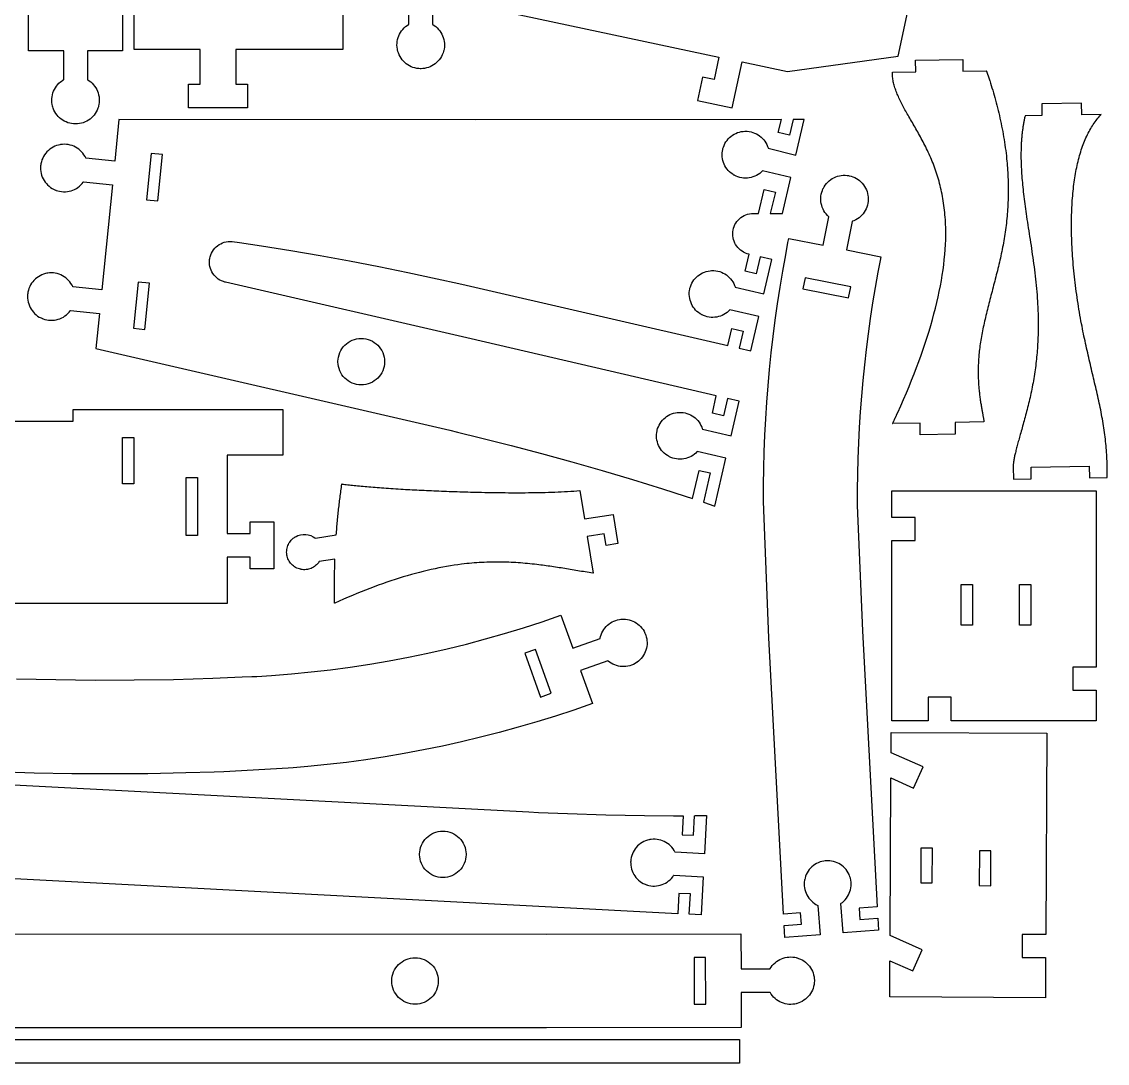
# Model space of a CAD drawing. Extents: x 0 to 280, y 0 to 396.
# Drawn here: x 94.3 to 279.8, y 0 to 178.1 of the extents above; entities that cross this region are included whole.
import ezdxf

# ---------------------------------------------------------------- set-up
doc = ezdxf.new("R2010")
doc.units = 0
doc.layers.get('0').update_dxf_attribs({"linetype": 'CONTINUOUS'})

msp = doc.modelspace()

# ---------------------------------------------------------------- linework, layer by layer
at = {"color": 0}
for points in [[(111.505, 301.218), (111.505, 173.172), (105.505, 173.172), (105.505, 168.211), (105.579, 168.169), (105.793, 168.029), (106.063, 167.825), (106.311, 167.603), (106.539, 167.361), (106.745, 167.104), (106.928, 166.833), (107.089, 166.549), (107.226, 166.251), (107.339, 165.946), (107.427, 165.631), (107.49, 165.308), (107.526, 164.982), (107.536, 164.65), (107.518, 164.317), (107.473, 163.983), (107.42, 163.732), (107.398, 163.649), (107.376, 163.567), (107.296, 163.324), (107.169, 163.011), (107.018, 162.712), (106.844, 162.431), (106.649, 162.165), (106.434, 161.918), (106.201, 161.689), (105.95, 161.479), (105.683, 161.292), (105.402, 161.125), (105.107, 160.982), (104.8, 160.861), (104.483, 160.767), (104.156, 160.697), (103.821, 160.656), (103.565, 160.642), (103.48, 160.642), (103.394, 160.642), (103.138, 160.656), (102.804, 160.697), (102.477, 160.767), (102.159, 160.861), (101.853, 160.982), (101.558, 161.125), (101.277, 161.292), (101.01, 161.479), (100.759, 161.689), (100.526, 161.918), (100.311, 162.165), (100.116, 162.431), (99.9419, 162.712), (99.7907, 163.011), (99.6635, 163.324), (99.5835, 163.567), (99.5615, 163.649), (99.5394, 163.732), (99.4871, 163.983), (99.4413, 164.317), (99.4236, 164.65), (99.4333, 164.982), (99.4697, 165.308), (99.5324, 165.631), (99.6206, 165.946), (99.7335, 166.251), (99.8706, 166.549), (100.031, 166.833), (100.215, 167.104), (100.421, 167.361), (100.649, 167.603), (100.897, 167.825), (101.166, 168.029), (101.381, 168.169), (101.455, 168.211), (101.455, 173.172), (101.455, 173.172), (95.4549, 173.172), (95.4549, 301.218)], [(149.14, 185.692), (149.14, 173.401), (130.854, 173.401), (130.854, 167.451), (130.854, 167.451), (132.854, 167.451), (132.854, 163.401), (122.804, 163.401), (122.804, 167.451), (124.804, 167.451), (124.804, 173.401), (113.505, 173.401), (113.505, 188.104)], [(164.504, 182.632), (164.504, 177.672), (164.578, 177.629), (164.793, 177.489), (165.061, 177.285), (165.31, 177.063), (165.538, 176.821), (165.743, 176.564), (165.928, 176.293), (166.087, 176.008), (166.225, 175.711), (166.337, 175.406), (166.426, 175.09), (166.489, 174.768), (166.525, 174.442), (166.535, 174.11), (166.517, 173.776), (166.471, 173.443), (166.419, 173.192), (166.397, 173.108), (166.375, 173.026), (166.294, 172.783), (166.168, 172.471), (166.017, 172.172), (165.843, 171.89), (165.647, 171.625), (165.433, 171.378), (165.2, 171.149), (164.949, 170.94), (164.682, 170.751), (164.4, 170.585), (164.106, 170.442), (163.799, 170.321), (163.482, 170.226), (163.154, 170.157), (162.819, 170.115), (162.564, 170.101), (162.479, 170.101), (162.393, 170.101), (162.138, 170.115), (161.803, 170.157), (161.476, 170.226), (161.158, 170.321), (160.851, 170.442), (160.557, 170.585), (160.275, 170.751), (160.008, 170.94), (159.758, 171.149), (159.525, 171.378), (159.31, 171.625), (159.114, 171.89), (158.94, 172.172), (158.789, 172.471), (158.663, 172.783), (158.582, 173.026), (158.56, 173.108), (158.539, 173.192), (158.486, 173.443), (158.44, 173.776), (158.422, 174.11), (158.432, 174.442), (158.468, 174.768), (158.531, 175.09), (158.619, 175.406), (158.732, 175.711), (158.869, 176.008), (159.031, 176.293), (159.214, 176.564), (159.419, 176.821), (159.647, 177.063), (159.896, 177.285), (160.165, 177.489), (160.379, 177.629), (160.454, 177.672), (160.454, 182.632)], [(172.193, 180.858), (213.439, 172.09), (212.618, 168.228), (210.661, 168.643), (209.819, 164.682), (215.737, 163.424), (217.4, 171.249), (225.149, 169.601), (244.083, 172.247), (245.719, 179.94)], [(73.1337, 109.812), (103.084, 109.812), (103.084, 111.812), (138.89, 111.812), (138.89, 103.993), (129.391, 103.993), (129.391, 90.6131), (133.341, 90.6131), (133.341, 92.6131), (137.391, 92.6131), (137.391, 84.5631), (133.341, 84.5631), (133.341, 86.5631), (129.391, 86.5631), (129.391, 78.6297), (88.9007, 78.6297)], [(93.4135, 65.7807), (100.111, 65.6143), (106.812, 65.5396), (113.513, 65.5567), (120.216, 65.6656), (126.919, 65.8663), (131.945, 66.0743), (133.62, 66.1589), (133.621, 66.1376), (134.466, 66.1804), (136.998, 66.3396), (140.368, 66.6026), (143.732, 66.9271), (147.087, 67.3124), (150.435, 67.7585), (153.772, 68.2654), (157.1, 68.8328), (160.415, 69.4604), (163.719, 70.1483), (167.011, 70.8962), (170.289, 71.704), (173.553, 72.5715), (176.8, 73.4985), (180.032, 74.4849), (183.247, 75.5306), (185.649, 76.3518), (186.444, 76.6351), (188.454, 70.9819), (193.129, 72.6438), (193.144, 72.7276), (193.204, 72.9771), (193.306, 73.2987), (193.433, 73.6076), (193.583, 73.9028), (193.757, 74.1828), (193.951, 74.4469), (194.165, 74.6938), (194.399, 74.9222), (194.65, 75.1313), (194.917, 75.3197), (195.199, 75.4867), (195.494, 75.6306), (195.804, 75.7507), (196.124, 75.8457), (196.454, 75.9147), (196.708, 75.9494), (196.793, 75.9563), (196.878, 75.9631), (197.135, 75.9694), (197.472, 75.9542), (197.803, 75.9115), (198.126, 75.8422), (198.442, 75.7475), (198.747, 75.6279), (199.042, 75.4846), (199.322, 75.3182), (199.589, 75.13), (199.84, 74.9206), (200.075, 74.691), (200.29, 74.4422), (200.486, 74.1749), (200.661, 73.8903), (200.813, 73.589), (200.911, 73.3525), (200.94, 73.2721), (200.969, 73.1917), (201.042, 72.9456), (201.114, 72.6161), (201.158, 72.285), (201.175, 71.9542), (201.165, 71.625), (201.128, 71.2993), (201.065, 70.9783), (200.978, 70.6639), (200.864, 70.3575), (200.726, 70.0608), (200.565, 69.7753), (200.381, 69.5028), (200.174, 69.2446), (199.943, 69.0024), (199.692, 68.7778), (199.489, 68.6208), (199.418, 68.5724), (199.349, 68.5239), (199.129, 68.3906), (198.829, 68.2354), (198.521, 68.1071), (198.206, 68.0053), (197.886, 67.93), (197.561, 67.8813), (197.235, 67.8586), (196.908, 67.8625), (196.583, 67.8924), (196.261, 67.9485), (195.944, 68.0306), (195.633, 68.1385), (195.331, 68.2724), (195.036, 68.4318), (194.754, 68.6171), (194.55, 68.7724), (194.486, 68.8278), (189.811, 67.166), (191.822, 61.5126), (191.036, 61.2332), (188.669, 60.4208), (185.501, 59.3817), (182.318, 58.3956), (179.121, 57.4624), (175.908, 56.5825), (172.682, 55.7558), (169.444, 54.9828), (166.193, 54.2632), (162.931, 53.5975), (159.658, 52.9856), (156.375, 52.4278), (153.083, 51.9242), (149.782, 51.4749), (146.474, 51.08), (143.157, 50.7399), (140.664, 50.5189), (139.833, 50.4543), (128.812, 49.8767), (127.19, 49.8128), (122.325, 49.6629), (115.839, 49.5324), (109.353, 49.4851), (102.869, 49.5211), (96.386, 49.6404), (89.9063, 49.8426)], [(71.1279, 48.7597), (180.978, 43.0028), (182.622, 42.9165), (187.56, 42.7031), (194.146, 42.4938), (200.733, 42.3747), (205.676, 42.3421), (207.324, 42.3462), (207.153, 39.1065), (209.101, 39.0044), (209.276, 42.3551), (209.447, 42.3562), (211.158, 42.3713), (211.331, 42.3731), (210.989, 35.8513), (205.956, 36.1151), (205.918, 36.1907), (205.792, 36.4114), (205.606, 36.6893), (205.4, 36.9481), (205.175, 37.1869), (204.933, 37.4056), (204.675, 37.6028), (204.403, 37.7781), (204.118, 37.9306), (203.822, 38.0597), (203.515, 38.1647), (203.2, 38.2449), (202.879, 38.2994), (202.553, 38.3276), (202.222, 38.3287), (201.889, 38.3022), (201.638, 38.2643), (201.554, 38.2471), (201.472, 38.2299), (201.226, 38.1642), (200.91, 38.0556), (200.607, 37.9224), (200.319, 37.766), (200.046, 37.5876), (199.79, 37.3885), (199.551, 37.1699), (199.331, 36.9331), (199.131, 36.6793), (198.95, 36.41), (198.793, 36.1261), (198.658, 35.8292), (198.547, 35.5203), (198.462, 35.2007), (198.403, 34.8718), (198.375, 34.6193), (198.371, 34.5349), (198.367, 34.4504), (198.368, 34.1964), (198.392, 33.8631), (198.443, 33.5364), (198.521, 33.2176), (198.624, 32.9082), (198.751, 32.6094), (198.901, 32.3226), (199.075, 32.0494), (199.269, 31.791), (199.483, 31.5486), (199.718, 31.3238), (199.971, 31.1178), (200.242, 30.9321), (200.528, 30.7681), (200.831, 30.6269), (201.068, 30.536), (201.149, 30.5101), (201.229, 30.4844), (201.475, 30.4204), (201.804, 30.3592), (202.133, 30.3258), (202.461, 30.3197), (202.786, 30.3403), (203.108, 30.3872), (203.424, 30.4596), (203.732, 30.5571), (204.031, 30.6789), (204.321, 30.8247), (204.597, 30.994), (204.861, 31.186), (205.11, 31.4001), (205.342, 31.6361), (205.556, 31.8931), (205.703, 32.0992), (205.749, 32.1704), (210.782, 31.9067), (210.44, 25.3867), (208.393, 25.4939), (208.575, 28.9682), (206.628, 29.0701), (206.446, 25.596), (70.2879, 32.7317)], [(4.16396, 22.1283), (184.01, 22.1083), (217.226, 22.1522), (217.233, 16.1522), (222.194, 16.1588), (222.237, 16.2329), (222.376, 16.4478), (222.581, 16.7171), (222.803, 16.966), (223.043, 17.1939), (223.3, 17.4001), (223.571, 17.584), (223.856, 17.7453), (224.151, 17.8828), (224.458, 17.9961), (224.772, 18.0846), (225.094, 18.1476), (225.422, 18.1846), (225.753, 18.1947), (226.086, 18.1775), (226.421, 18.1322), (226.672, 18.0801), (226.754, 18.0582), (226.837, 18.0362), (227.081, 17.9567), (227.393, 17.8299), (227.692, 17.679), (227.974, 17.5057), (228.239, 17.311), (228.487, 17.0964), (228.717, 16.8632), (228.926, 16.6126), (229.114, 16.3461), (229.281, 16.0649), (229.425, 15.7703), (229.546, 15.4638), (229.64, 15.1465), (229.71, 14.8199), (229.753, 14.4851), (229.768, 14.2292), (229.768, 14.1437), (229.768, 14.0585), (229.754, 13.8024), (229.713, 13.4676), (229.643, 13.1407), (229.549, 12.8232), (229.429, 12.5164), (229.286, 12.2215), (229.119, 11.9398), (228.932, 11.6728), (228.724, 11.4217), (228.494, 11.1879), (228.247, 10.9726), (227.982, 10.7773), (227.7, 10.6032), (227.403, 10.4516), (227.09, 10.3239), (226.847, 10.2437), (226.765, 10.2215), (226.682, 10.1993), (226.432, 10.1467), (226.097, 10.1005), (225.764, 10.0823), (225.432, 10.0916), (225.106, 10.1277), (224.783, 10.1898), (224.468, 10.2775), (224.163, 10.3901), (223.865, 10.5268), (223.581, 10.6872), (223.308, 10.8704), (223.051, 11.0761), (222.81, 11.3033), (222.587, 11.5517), (222.383, 11.8204), (222.243, 12.0349), (222.2, 12.1088), (217.239, 12.1023), (217.247, 6.10221), (184.007, 6.05832), (4.16222, 6.07818)]]:
    msp.add_lwpolyline(points, dxfattribs=at)
for points in [[(243.129, 168.693), (243.115, 169.476), (247.115, 169.546), (247.081, 171.546), (255.129, 171.686), (255.164, 169.688), (259.156, 169.757), (259.157, 169.756), (259.157, 169.756), (259.157, 169.756), (259.157, 169.754), (259.157, 169.754), (259.157, 169.753), (259.158, 169.751), (259.158, 169.751), (259.158, 169.75), (259.158, 169.75), (259.158, 169.749), (259.158, 169.749), (259.16, 169.749), (259.16, 169.747), (259.16, 169.747), (259.16, 169.746), (259.16, 169.746), (259.16, 169.746), (259.16, 169.744), (259.161, 169.744), (259.161, 169.743), (259.161, 169.743), (259.161, 169.743), (259.161, 169.742), (259.161, 169.742), (259.161, 169.74), (259.162, 169.74), (259.162, 169.74), (259.182, 169.685), (259.201, 169.629), (259.221, 169.574), (259.24, 169.518), (259.261, 169.462), (259.281, 169.407), (259.3, 169.351), (259.319, 169.296), (259.339, 169.24), (259.358, 169.185), (259.378, 169.128), (259.397, 169.072), (259.415, 169.017), (259.435, 168.96), (259.454, 168.904), (259.474, 168.847), (259.493, 168.792), (259.513, 168.735), (259.531, 168.679), (259.55, 168.622), (259.569, 168.565), (259.589, 168.508), (259.607, 168.453), (259.626, 168.396), (259.646, 168.339), (259.664, 168.282), (259.683, 168.225), (259.701, 168.168), (259.721, 168.111), (259.739, 168.053), (259.871, 167.647), (260, 167.239), (260.128, 166.826), (260.254, 166.41), (260.378, 165.992), (260.5, 165.568), (260.621, 165.143), (260.739, 164.715), (260.854, 164.283), (260.968, 163.85), (261.079, 163.413), (261.188, 162.974), (261.293, 162.531), (261.397, 162.086), (261.499, 161.639), (261.596, 161.189), (261.692, 160.737), (261.783, 160.283), (261.874, 159.828), (261.96, 159.369), (262.042, 158.91), (262.122, 158.449), (262.199, 157.985), (262.272, 157.519), (262.342, 157.053), (262.407, 156.585), (262.469, 156.115), (262.528, 155.644), (262.583, 155.172), (262.633, 154.699), (262.674, 154.306), (262.708, 153.914), (262.742, 153.521), (262.772, 153.126), (262.799, 152.733), (262.824, 152.339), (262.844, 151.944), (262.862, 151.55), (262.878, 151.156), (262.89, 150.76), (262.899, 150.365), (262.904, 149.969), (262.908, 149.575), (262.908, 149.181), (262.904, 148.786), (262.899, 148.392), (262.89, 147.997), (262.878, 147.603), (262.862, 147.21), (262.844, 146.817), (262.824, 146.424), (262.799, 146.032), (262.771, 145.64), (262.74, 145.249), (262.707, 144.858), (262.671, 144.468), (262.632, 144.079), (262.589, 143.692), (262.543, 143.304), (262.494, 142.918), (262.443, 142.54), (262.389, 142.163), (262.333, 141.786), (262.274, 141.411), (262.211, 141.036), (262.147, 140.664), (262.081, 140.29), (262.013, 139.919), (261.94, 139.549), (261.868, 139.179), (261.793, 138.811), (261.715, 138.444), (261.638, 138.078), (261.557, 137.713), (261.475, 137.348), (261.393, 136.985), (261.308, 136.623), (261.222, 136.262), (261.136, 135.902), (261.049, 135.543), (260.96, 135.186), (260.871, 134.829), (260.781, 134.474), (260.69, 134.119), (260.599, 133.766), (260.508, 133.414), (260.417, 133.063), (260.325, 132.713), (260.233, 132.364), (260.142, 132.016), (260.05, 131.67), (259.958, 131.323), (259.867, 130.976), (259.776, 130.631), (259.688, 130.287), (259.599, 129.944), (259.513, 129.602), (259.426, 129.261), (259.342, 128.922), (259.257, 128.583), (259.175, 128.246), (259.094, 127.91), (259.017, 127.576), (258.939, 127.242), (258.864, 126.91), (258.789, 126.579), (258.718, 126.25), (258.649, 125.922), (258.581, 125.595), (258.515, 125.27), (258.451, 124.946), (258.39, 124.623), (258.332, 124.303), (258.276, 123.983), (258.224, 123.665), (258.172, 123.349), (258.125, 123.034), (258.079, 122.72), (258.037, 122.409), (257.999, 122.098), (257.963, 121.79), (257.929, 121.483), (257.904, 121.225), (257.882, 120.968), (257.861, 120.713), (257.842, 120.459), (257.826, 120.206), (257.813, 119.955), (257.8, 119.705), (257.79, 119.457), (257.782, 119.211), (257.776, 118.966), (257.772, 118.723), (257.769, 118.482), (257.769, 118.242), (257.771, 118.004), (257.774, 117.769), (257.778, 117.535), (257.785, 117.304), (257.792, 117.074), (257.801, 116.847), (257.813, 116.622), (257.824, 116.399), (257.838, 116.178), (257.853, 115.96), (257.869, 115.745), (257.886, 115.532), (257.906, 115.321), (257.925, 115.113), (257.946, 114.907), (257.968, 114.705), (257.99, 114.505), (258.018, 114.282), (258.046, 114.063), (258.074, 113.848), (258.103, 113.637), (258.133, 113.431), (258.162, 113.228), (258.193, 113.03), (258.224, 112.836), (258.254, 112.647), (258.285, 112.462), (258.315, 112.281), (258.346, 112.105), (258.375, 111.934), (258.404, 111.767), (258.433, 111.605), (258.463, 111.448), (258.49, 111.296), (258.517, 111.149), (258.543, 111.007), (258.569, 110.87), (258.593, 110.738), (258.617, 110.611), (258.639, 110.49), (258.66, 110.374), (258.679, 110.263), (258.696, 110.158), (258.713, 110.059), (258.728, 109.965), (258.74, 109.877), (258.751, 109.794), (258.761, 109.718), (258.761, 109.717), (258.761, 109.716), (258.761, 109.715), (258.761, 109.712), (258.761, 109.711), (258.761, 109.709), (258.761, 109.708), (258.761, 109.706), (258.761, 109.705), (258.763, 109.704), (258.763, 109.701), (258.763, 109.7), (258.763, 109.7), (258.763, 109.698), (258.763, 109.697), (258.763, 109.694), (258.763, 109.693), (258.764, 109.69), (253.819, 109.604), (253.856, 107.604), (247.876, 107.5), (247.842, 109.5), (243.151, 109.418), (243.151, 109.419), (243.151, 109.42), (243.153, 109.422), (243.153, 109.423), (243.154, 109.424), (243.154, 109.425), (243.154, 109.426), (243.156, 109.428), (243.156, 109.429), (243.157, 109.43), (243.157, 109.431), (243.157, 109.433), (243.158, 109.434), (243.158, 109.435), (243.16, 109.436), (243.16, 109.437), (243.161, 109.438), (243.161, 109.44), (243.161, 109.441), (243.162, 109.442), (243.162, 109.443), (243.164, 109.445), (243.164, 109.446), (243.164, 109.447), (243.165, 109.448), (243.165, 109.449), (243.167, 109.451), (243.167, 109.452), (243.167, 109.453), (243.168, 109.454), (243.197, 109.517), (243.256, 109.641), (243.285, 109.703), (243.314, 109.765), (243.343, 109.827), (243.371, 109.889), (243.429, 110.013), (243.458, 110.075), (243.486, 110.137), (243.515, 110.199), (243.544, 110.261), (243.572, 110.323), (243.629, 110.447), (243.658, 110.508), (243.686, 110.57), (243.715, 110.632), (243.743, 110.694), (243.8, 110.817), (243.828, 110.879), (243.856, 110.94), (243.885, 111.002), (243.912, 111.063), (243.94, 111.125), (243.968, 111.187), (243.996, 111.248), (244.025, 111.309), (244.528, 112.432), (245.017, 113.546), (245.489, 114.651), (245.947, 115.747), (246.389, 116.834), (246.817, 117.912), (247.228, 118.981), (247.624, 120.041), (248.003, 121.092), (248.367, 122.133), (248.715, 123.165), (249.047, 124.187), (249.364, 125.199), (249.664, 126.202), (249.949, 127.195), (250.217, 128.178), (250.468, 129.151), (250.703, 130.114), (250.921, 131.067), (251.122, 132.009), (251.308, 132.942), (251.476, 133.863), (251.629, 134.775), (251.764, 135.675), (251.882, 136.565), (251.983, 137.444), (252.067, 138.313), (252.133, 139.169), (252.183, 140.017), (252.215, 140.851), (252.225, 141.29), (252.231, 141.726), (252.231, 142.16), (252.225, 142.589), (252.215, 143.015), (252.201, 143.439), (252.182, 143.858), (252.158, 144.275), (252.129, 144.688), (252.096, 145.097), (252.058, 145.503), (252.015, 145.907), (251.968, 146.307), (251.918, 146.703), (251.861, 147.096), (251.801, 147.486), (251.737, 147.872), (251.669, 148.256), (251.596, 148.635), (251.519, 149.013), (251.439, 149.385), (251.354, 149.756), (251.265, 150.122), (251.174, 150.485), (251.076, 150.844), (250.976, 151.201), (250.872, 151.556), (250.765, 151.906), (250.654, 152.251), (250.539, 152.594), (250.421, 152.935), (250.301, 153.267), (250.178, 153.594), (250.051, 153.921), (249.922, 154.243), (249.79, 154.561), (249.656, 154.878), (249.518, 155.19), (249.378, 155.5), (249.236, 155.807), (249.093, 156.111), (248.947, 156.413), (248.801, 156.711), (248.653, 157.007), (248.503, 157.3), (248.353, 157.59), (248.2, 157.878), (248.047, 158.163), (247.894, 158.444), (247.742, 158.724), (247.588, 159.001), (247.433, 159.276), (247.279, 159.549), (247.125, 159.819), (246.972, 160.086), (246.819, 160.353), (246.668, 160.615), (246.517, 160.876), (246.367, 161.135), (246.217, 161.392), (246.069, 161.647), (245.924, 161.9), (245.786, 162.139), (245.65, 162.376), (245.517, 162.612), (245.385, 162.847), (245.256, 163.081), (245.129, 163.313), (245.006, 163.542), (244.885, 163.771), (244.767, 163.997), (244.651, 164.224), (244.539, 164.447), (244.431, 164.671), (244.325, 164.892), (244.224, 165.112), (244.125, 165.332), (244.031, 165.55), (243.939, 165.767), (243.851, 165.982), (243.769, 166.196), (243.69, 166.41), (243.615, 166.622), (243.546, 166.833), (243.481, 167.043), (243.419, 167.253), (243.362, 167.461), (243.311, 167.668), (243.264, 167.875), (243.222, 168.081), (243.186, 168.285), (243.156, 168.489), (243.129, 168.693), (243.129, 168.693), (243.129, 168.693), (243.129, 168.693), (243.129, 168.693)], [(278.792, 162.247), (275.461, 162.189), (275.426, 164.189), (268.628, 164.069), (268.664, 162.071), (265.781, 162.019), (265.781, 162.019), (265.781, 162.019), (265.781, 162.018), (265.781, 162.018), (265.781, 162.017), (265.781, 162.017), (265.781, 162.015), (265.781, 162.015), (265.779, 162.014), (265.779, 162.014), (265.779, 162.013), (265.779, 162.013), (265.779, 162.011), (265.779, 162.011), (265.779, 162.011), (265.779, 162.01), (265.778, 162.008), (265.778, 162.007), (265.778, 162.007), (265.778, 162.006), (265.778, 162.004), (265.778, 162.004), (265.778, 162.004), (265.776, 162.003), (265.776, 162.003), (265.776, 162.001), (265.776, 162.001), (265.743, 161.851), (265.708, 161.7), (265.676, 161.549), (265.644, 161.396), (265.614, 161.243), (265.585, 161.089), (265.556, 160.933), (265.526, 160.778), (265.5, 160.621), (265.472, 160.462), (265.447, 160.304), (265.422, 160.144), (265.399, 159.983), (265.375, 159.822), (265.353, 159.66), (265.332, 159.497), (265.311, 159.333), (265.292, 159.168), (265.274, 159.003), (265.256, 158.836), (265.239, 158.668), (265.222, 158.5), (265.207, 158.331), (265.193, 158.16), (265.179, 157.989), (265.167, 157.817), (265.156, 157.644), (265.144, 157.469), (265.135, 157.296), (265.125, 157.119), (265.11, 156.786), (265.099, 156.449), (265.09, 156.107), (265.085, 155.764), (265.082, 155.417), (265.083, 155.067), (265.088, 154.712), (265.094, 154.356), (265.104, 153.996), (265.118, 153.632), (265.133, 153.265), (265.151, 152.896), (265.174, 152.522), (265.197, 152.147), (265.224, 151.768), (265.254, 151.385), (265.286, 151), (265.319, 150.611), (265.357, 150.218), (265.396, 149.824), (265.438, 149.425), (265.482, 149.024), (265.528, 148.619), (265.576, 148.212), (265.626, 147.801), (265.679, 147.388), (265.733, 146.971), (265.79, 146.55), (265.849, 146.128), (265.91, 145.701), (265.971, 145.272), (266.042, 144.797), (266.112, 144.319), (266.186, 143.837), (266.261, 143.351), (266.336, 142.862), (266.412, 142.371), (266.489, 141.875), (266.567, 141.375), (266.643, 140.874), (266.721, 140.369), (266.799, 139.861), (266.875, 139.35), (266.95, 138.837), (267.025, 138.321), (267.1, 137.802), (267.172, 137.281), (267.243, 136.758), (267.313, 136.232), (267.381, 135.704), (267.446, 135.174), (267.508, 134.642), (267.569, 134.109), (267.628, 133.573), (267.682, 133.036), (267.733, 132.497), (267.782, 131.956), (267.826, 131.414), (267.868, 130.871), (267.904, 130.326), (267.938, 129.78), (267.957, 129.405), (267.975, 129.03), (267.99, 128.654), (268.003, 128.278), (268.013, 127.902), (268.021, 127.525), (268.028, 127.149), (268.031, 126.772), (268.032, 126.396), (268.031, 126.019), (268.028, 125.642), (268.022, 125.266), (268.014, 124.89), (268.003, 124.514), (267.99, 124.139), (267.975, 123.764), (267.957, 123.39), (267.936, 123.016), (267.914, 122.642), (267.889, 122.27), (267.861, 121.898), (267.832, 121.527), (267.799, 121.157), (267.764, 120.787), (267.728, 120.419), (267.688, 120.052), (267.646, 119.685), (267.601, 119.32), (267.554, 118.957), (267.506, 118.594), (267.453, 118.233), (267.397, 117.858), (267.338, 117.485), (267.275, 117.114), (267.211, 116.744), (267.144, 116.377), (267.076, 116.011), (267.006, 115.648), (266.933, 115.287), (266.86, 114.928), (266.785, 114.571), (266.707, 114.218), (266.629, 113.867), (266.549, 113.518), (266.468, 113.173), (266.386, 112.83), (266.303, 112.49), (266.219, 112.154), (266.136, 111.82), (266.051, 111.49), (265.967, 111.164), (265.882, 110.841), (265.797, 110.521), (265.711, 110.206), (265.626, 109.894), (265.542, 109.586), (265.457, 109.282), (265.374, 108.982), (265.29, 108.686), (265.208, 108.394), (265.126, 108.107), (265.047, 107.824), (264.974, 107.568), (264.901, 107.316), (264.832, 107.068), (264.763, 106.825), (264.696, 106.585), (264.631, 106.35), (264.567, 106.119), (264.506, 105.892), (264.446, 105.67), (264.388, 105.452), (264.332, 105.239), (264.278, 105.03), (264.226, 104.825), (264.178, 104.625), (264.131, 104.43), (264.086, 104.239), (264.044, 104.053), (264.006, 103.872), (263.968, 103.696), (263.935, 103.524), (263.903, 103.357), (263.874, 103.195), (263.849, 103.038), (263.826, 102.886), (263.806, 102.739), (263.79, 102.597), (263.776, 102.46), (263.767, 102.328), (263.76, 102.201), (263.756, 102.08), (263.756, 101.963), (263.756, 101.963), (263.792, 99.9257), (266.842, 99.9789), (266.807, 101.979), (276.756, 102.152), (276.79, 100.153), (279.839, 100.206), (279.804, 102.23), (279.8, 102.605), (279.793, 102.98), (279.781, 103.355), (279.765, 103.731), (279.747, 104.107), (279.725, 104.483), (279.699, 104.859), (279.669, 105.236), (279.636, 105.613), (279.6, 105.991), (279.561, 106.37), (279.518, 106.749), (279.472, 107.128), (279.424, 107.508), (279.372, 107.889), (279.318, 108.271), (279.26, 108.654), (279.2, 109.037), (279.138, 109.421), (279.072, 109.806), (279.004, 110.192), (278.933, 110.58), (278.861, 110.968), (278.786, 111.357), (278.71, 111.747), (278.629, 112.139), (278.549, 112.532), (278.464, 112.926), (278.379, 113.322), (278.292, 113.718), (278.203, 114.117), (278.118, 114.491), (278.032, 114.866), (277.946, 115.243), (277.858, 115.622), (277.769, 116.002), (277.681, 116.384), (277.59, 116.768), (277.499, 117.153), (277.408, 117.539), (277.317, 117.927), (277.224, 118.317), (277.132, 118.708), (277.039, 119.102), (276.947, 119.496), (276.854, 119.892), (276.761, 120.29), (276.668, 120.69), (276.576, 121.091), (276.485, 121.494), (276.393, 121.899), (276.301, 122.305), (276.211, 122.713), (276.122, 123.123), (276.032, 123.534), (275.944, 123.947), (275.857, 124.362), (275.771, 124.779), (275.686, 125.197), (275.601, 125.617), (275.519, 126.039), (275.438, 126.463), (275.344, 126.956), (275.254, 127.452), (275.165, 127.95), (275.079, 128.45), (274.994, 128.951), (274.912, 129.453), (274.833, 129.957), (274.756, 130.462), (274.679, 130.968), (274.607, 131.475), (274.536, 131.983), (274.469, 132.491), (274.403, 132.999), (274.34, 133.508), (274.281, 134.017), (274.224, 134.526), (274.169, 135.034), (274.117, 135.543), (274.068, 136.05), (274.022, 136.558), (273.979, 137.064), (273.94, 137.569), (273.903, 138.074), (273.869, 138.577), (273.839, 139.079), (273.811, 139.579), (273.787, 140.078), (273.767, 140.575), (273.75, 141.069), (273.736, 141.563), (273.726, 142.053), (273.719, 142.493), (273.717, 142.932), (273.715, 143.369), (273.717, 143.803), (273.722, 144.235), (273.729, 144.663), (273.74, 145.087), (273.753, 145.511), (273.769, 145.931), (273.789, 146.347), (273.81, 146.76), (273.835, 147.169), (273.861, 147.576), (273.892, 147.979), (273.925, 148.379), (273.961, 148.775), (273.999, 149.168), (274.04, 149.556), (274.085, 149.94), (274.132, 150.321), (274.182, 150.697), (274.235, 151.069), (274.29, 151.438), (274.349, 151.801), (274.41, 152.16), (274.474, 152.515), (274.542, 152.865), (274.611, 153.21), (274.683, 153.551), (274.76, 153.886), (274.838, 154.217), (274.924, 154.563), (275.013, 154.901), (275.106, 155.235), (275.201, 155.564), (275.299, 155.886), (275.401, 156.204), (275.506, 156.517), (275.614, 156.824), (275.724, 157.125), (275.838, 157.421), (275.956, 157.712), (276.075, 157.997), (276.199, 158.278), (276.324, 158.551), (276.453, 158.821), (276.585, 159.085), (276.721, 159.343), (276.858, 159.596), (277, 159.843), (277.144, 160.085), (277.292, 160.321), (277.442, 160.551), (277.594, 160.778), (277.751, 160.997), (277.91, 161.212), (278.072, 161.421), (278.237, 161.625), (278.406, 161.824), (278.576, 162.017), (278.75, 162.204), (278.792, 162.247)], [(210.074, 101.406), (211.974, 100.968), (210.817, 95.9579), (210.979, 95.9035), (212.607, 95.3553), (212.769, 95.3001), (214.657, 103.478), (209.747, 104.612), (209.69, 104.549), (209.508, 104.372), (209.253, 104.156), (208.983, 103.964), (208.701, 103.796), (208.408, 103.653), (208.106, 103.535), (207.796, 103.441), (207.481, 103.373), (207.16, 103.331), (206.836, 103.314), (206.511, 103.324), (206.188, 103.36), (205.865, 103.423), (205.547, 103.513), (205.235, 103.63), (205.003, 103.736), (204.928, 103.775), (204.854, 103.815), (204.636, 103.946), (204.362, 104.137), (204.108, 104.349), (203.874, 104.578), (203.66, 104.825), (203.468, 105.087), (203.299, 105.363), (203.153, 105.652), (203.031, 105.951), (202.932, 106.259), (202.858, 106.576), (202.811, 106.898), (202.789, 107.226), (202.796, 107.556), (202.829, 107.889), (202.872, 108.139), (202.892, 108.221), (202.911, 108.304), (202.982, 108.548), (203.097, 108.861), (203.236, 109.161), (203.399, 109.446), (203.583, 109.715), (203.788, 109.967), (204.011, 110.202), (204.253, 110.417), (204.511, 110.612), (204.785, 110.785), (205.071, 110.937), (205.371, 111.065), (205.682, 111.169), (206.004, 111.248), (206.333, 111.3), (206.586, 111.322), (206.671, 111.324), (206.756, 111.327), (207.01, 111.321), (207.343, 111.289), (207.668, 111.23), (207.985, 111.146), (208.292, 111.036), (208.587, 110.903), (208.871, 110.746), (209.142, 110.567), (209.396, 110.368), (209.633, 110.148), (209.853, 109.909), (210.053, 109.652), (210.233, 109.377), (210.39, 109.087), (210.525, 108.781), (210.611, 108.542), (210.635, 108.461), (215.546, 107.327), (216.907, 113.222), (214.91, 113.687), (214.235, 110.76), (212.335, 111.198), (213.011, 114.129), (171.089, 123.889), (129.102, 133.583), (129.018, 133.602), (128.77, 133.677), (128.453, 133.8), (128.154, 133.951), (127.874, 134.128), (127.613, 134.329), (127.373, 134.552), (127.156, 134.796), (126.963, 135.057), (126.794, 135.336), (126.651, 135.629), (126.536, 135.935), (126.449, 136.253), (126.392, 136.579), (126.365, 136.913), (126.371, 137.253), (126.397, 137.511), (126.411, 137.596), (126.425, 137.682), (126.483, 137.934), (126.586, 138.258), (126.717, 138.566), (126.876, 138.858), (127.06, 139.131), (127.267, 139.383), (127.496, 139.617), (127.744, 139.826), (128.011, 140.013), (128.295, 140.174), (128.593, 140.308), (128.904, 140.417), (129.226, 140.494), (129.558, 140.542), (129.897, 140.558), (130.157, 140.549), (130.243, 140.54), (131.502, 140.36), (135.274, 139.792), (140.297, 138.989), (145.311, 138.133), (150.317, 137.225), (155.311, 136.265), (160.296, 135.252), (165.269, 134.186), (168.993, 133.353), (170.232, 133.067), (214.997, 122.733), (215.672, 125.656), (217.572, 125.217), (216.897, 122.294), (218.894, 121.833), (220.256, 127.728), (215.346, 128.861), (215.288, 128.799), (215.106, 128.622), (214.851, 128.406), (214.582, 128.214), (214.3, 128.046), (214.007, 127.903), (213.704, 127.784), (213.394, 127.691), (213.078, 127.623), (212.758, 127.58), (212.435, 127.564), (212.11, 127.573), (211.786, 127.61), (211.464, 127.673), (211.146, 127.763), (210.833, 127.88), (210.601, 127.986), (210.526, 128.025), (210.453, 128.064), (210.235, 128.195), (209.96, 128.387), (209.706, 128.598), (209.472, 128.828), (209.258, 129.075), (209.067, 129.337), (208.897, 129.613), (208.751, 129.901), (208.629, 130.2), (208.531, 130.509), (208.457, 130.825), (208.41, 131.148), (208.388, 131.475), (208.394, 131.806), (208.428, 132.138), (208.471, 132.389), (208.49, 132.471), (208.508, 132.553), (208.579, 132.797), (208.696, 133.111), (208.835, 133.411), (208.997, 133.696), (209.182, 133.965), (209.386, 134.217), (209.61, 134.451), (209.851, 134.666), (210.11, 134.861), (210.382, 135.035), (210.669, 135.186), (210.969, 135.315), (211.281, 135.419), (211.601, 135.497), (211.932, 135.549), (212.185, 135.571), (212.269, 135.574), (212.354, 135.577), (212.608, 135.57), (212.94, 135.539), (213.267, 135.48), (213.583, 135.395), (213.89, 135.286), (214.186, 135.152), (214.469, 134.996), (214.739, 134.817), (214.993, 134.617), (215.232, 134.397), (215.451, 134.158), (215.651, 133.901), (215.832, 133.627), (215.989, 133.336), (216.124, 133.03), (216.21, 132.791), (216.233, 132.71), (221.144, 131.576), (222.506, 137.471), (220.508, 137.932), (219.833, 135.009), (217.933, 135.448), (218.608, 138.372), (218.526, 138.389), (218.283, 138.456), (217.974, 138.568), (217.681, 138.707), (217.403, 138.871), (217.144, 139.058), (216.904, 139.267), (216.685, 139.496), (216.487, 139.743), (216.313, 140.006), (216.161, 140.285), (216.036, 140.576), (215.938, 140.881), (215.865, 141.194), (215.824, 141.517), (215.811, 141.846), (215.821, 142.097), (215.829, 142.181), (215.839, 142.264), (215.879, 142.511), (215.96, 142.831), (216.067, 143.138), (216.201, 143.431), (216.361, 143.707), (216.543, 143.968), (216.749, 144.21), (216.974, 144.432), (217.218, 144.633), (217.479, 144.811), (217.757, 144.967), (218.049, 145.097), (218.354, 145.2), (218.669, 145.275), (218.996, 145.322), (219.247, 145.337), (219.331, 145.337), (220.201, 145.337), (221.208, 149.433), (223.101, 148.968), (222.21, 145.339), (224.321, 145.339), (225.735, 151.461), (220.926, 152.643), (220.868, 152.582), (220.683, 152.407), (220.425, 152.194), (220.154, 152.006), (219.869, 151.842), (219.575, 151.703), (219.271, 151.589), (218.96, 151.5), (218.642, 151.436), (218.321, 151.399), (217.997, 151.386), (217.674, 151.4), (217.35, 151.442), (217.029, 151.508), (216.711, 151.603), (216.4, 151.725), (216.171, 151.833), (216.097, 151.874), (216.022, 151.914), (215.807, 152.049), (215.535, 152.243), (215.283, 152.458), (215.053, 152.692), (214.843, 152.942), (214.656, 153.206), (214.49, 153.485), (214.347, 153.775), (214.229, 154.076), (214.135, 154.386), (214.065, 154.703), (214.022, 155.026), (214.006, 155.354), (214.017, 155.685), (214.056, 156.017), (214.101, 156.267), (214.122, 156.349), (214.142, 156.431), (214.217, 156.674), (214.336, 156.985), (214.481, 157.283), (214.647, 157.565), (214.835, 157.832), (215.043, 158.082), (215.269, 158.313), (215.514, 158.524), (215.775, 158.715), (216.05, 158.885), (216.34, 159.033), (216.642, 159.157), (216.954, 159.257), (217.276, 159.331), (217.607, 159.378), (217.86, 159.396), (217.944, 159.397), (218.029, 159.4), (218.283, 159.389), (218.615, 159.353), (218.94, 159.29), (219.256, 159.201), (219.561, 159.087), (219.856, 158.95), (220.138, 158.789), (220.404, 158.607), (220.656, 158.403), (220.89, 158.181), (221.107, 157.938), (221.303, 157.678), (221.479, 157.401), (221.633, 157.108), (221.763, 156.8), (221.846, 156.56), (221.868, 156.479), (226.624, 155.311), (228.028, 161.39), (226.153, 161.389), (225.5, 158.728), (223.606, 159.193), (224.146, 161.389), (171.814, 161.376), (110.903, 161.403), (110.183, 154.271), (105.247, 154.769), (105.212, 154.847), (105.095, 155.075), (104.919, 155.362), (104.722, 155.632), (104.505, 155.883), (104.271, 156.114), (104.019, 156.324), (103.752, 156.513), (103.471, 156.679), (103.177, 156.822), (102.873, 156.942), (102.559, 157.036), (102.237, 157.106), (101.908, 157.147), (101.575, 157.164), (101.238, 157.151), (100.983, 157.125), (100.898, 157.111), (100.814, 157.097), (100.563, 157.043), (100.24, 156.947), (99.9283, 156.826), (99.6303, 156.682), (99.3467, 156.515), (99.0787, 156.326), (98.8276, 156.117), (98.5944, 155.888), (98.3803, 155.642), (98.1864, 155.378), (98.0139, 155.1), (97.8639, 154.807), (97.7375, 154.5), (97.636, 154.182), (97.5603, 153.853), (97.5203, 153.6), (97.5118, 153.515), (97.5032, 153.431), (97.4917, 153.174), (97.5, 152.836), (97.536, 152.504), (97.5985, 152.179), (97.6869, 151.862), (97.8001, 151.554), (97.9375, 151.258), (98.0981, 150.974), (98.2808, 150.703), (98.4851, 150.447), (98.7099, 150.208), (98.9543, 149.987), (99.2175, 149.788), (99.4985, 149.607), (99.7967, 149.449), (100.031, 149.344), (100.111, 149.314), (100.191, 149.283), (100.435, 149.207), (100.763, 149.128), (101.093, 149.076), (101.424, 149.053), (101.753, 149.057), (102.079, 149.086), (102.402, 149.142), (102.718, 149.224), (103.026, 149.331), (103.326, 149.462), (103.615, 149.617), (103.891, 149.796), (104.153, 149.999), (104.4, 150.224), (104.63, 150.471), (104.791, 150.671), (104.841, 150.74), (109.776, 150.242), (107.963, 132.286), (103.028, 132.784), (102.993, 132.862), (102.874, 133.09), (102.699, 133.378), (102.502, 133.647), (102.285, 133.898), (102.05, 134.129), (101.799, 134.339), (101.532, 134.527), (101.251, 134.693), (100.957, 134.837), (100.653, 134.956), (100.339, 135.051), (100.017, 135.12), (99.6882, 135.163), (99.3547, 135.179), (99.0175, 135.167), (98.7624, 135.14), (98.6782, 135.126), (98.5939, 135.112), (98.3433, 135.057), (98.0197, 134.962), (97.7083, 134.842), (97.4101, 134.697), (97.1265, 134.53), (96.8586, 134.341), (96.6075, 134.132), (96.3743, 133.903), (96.1601, 133.657), (95.9662, 133.393), (95.7937, 133.114), (95.6438, 132.821), (95.5174, 132.515), (95.4158, 132.197), (95.3401, 131.868), (95.3003, 131.615), (95.2917, 131.53), (95.2831, 131.445), (95.2715, 131.189), (95.2799, 130.851), (95.3158, 130.519), (95.3785, 130.194), (95.4668, 129.877), (95.5801, 129.569), (95.7175, 129.273), (95.8779, 128.988), (96.0608, 128.718), (96.265, 128.462), (96.4897, 128.223), (96.7342, 128.003), (96.9974, 127.802), (97.2785, 127.621), (97.5765, 127.463), (97.811, 127.359), (97.8908, 127.329), (97.9707, 127.299), (98.2151, 127.222), (98.5432, 127.142), (98.8732, 127.091), (99.2036, 127.068), (99.5329, 127.071), (99.8594, 127.101), (100.182, 127.157), (100.498, 127.239), (100.806, 127.345), (101.106, 127.477), (101.394, 127.632), (101.671, 127.811), (101.933, 128.013), (102.18, 128.238), (102.41, 128.486), (102.571, 128.685), (102.621, 128.754), (107.556, 128.256), (106.947, 122.225), (167.454, 108.256), (167.454, 108.254), (168.767, 107.947), (172.697, 106.997), (177.926, 105.682), (183.139, 104.309), (188.336, 102.878), (193.518, 101.388), (198.682, 99.8417), (203.829, 98.2374), (207.678, 96.9983), (208.958, 96.5757), (210.074, 101.406)], [(118.338, 155.407), (116.398, 155.603), (115.6, 147.693), (117.54, 147.497), (118.338, 155.407)], [(224.607, 23.5551), (227.546, 23.7901), (227.39, 25.734), (224.504, 25.5032), (222.011, 72.7436), (221.058, 96.0861), (221.056, 96.7937), (221.067, 98.9168), (221.111, 101.746), (221.189, 104.574), (221.304, 107.401), (221.453, 110.225), (221.636, 113.047), (221.856, 115.867), (222.11, 118.683), (222.399, 121.496), (222.724, 124.305), (223.082, 127.11), (223.475, 129.911), (223.904, 132.707), (224.367, 135.498), (224.865, 138.283), (225.261, 140.369), (225.399, 141.064), (231.283, 139.899), (232.247, 144.764), (232.183, 144.821), (232, 145), (231.775, 145.251), (231.575, 145.519), (231.399, 145.799), (231.246, 146.092), (231.118, 146.393), (231.017, 146.704), (230.939, 147.021), (230.888, 147.343), (230.862, 147.669), (230.864, 147.997), (230.892, 148.325), (230.946, 148.653), (231.028, 148.976), (231.138, 149.294), (231.239, 149.531), (231.276, 149.608), (231.314, 149.685), (231.439, 149.908), (231.625, 150.19), (231.831, 150.453), (232.056, 150.696), (232.299, 150.918), (232.558, 151.119), (232.832, 151.299), (233.118, 151.454), (233.417, 151.587), (233.725, 151.696), (234.042, 151.779), (234.365, 151.837), (234.696, 151.869), (235.029, 151.874), (235.367, 151.85), (235.619, 151.814), (235.704, 151.797), (235.787, 151.781), (236.036, 151.717), (236.356, 151.611), (236.664, 151.479), (236.956, 151.325), (237.233, 151.147), (237.494, 150.95), (237.739, 150.732), (237.964, 150.496), (238.169, 150.242), (238.354, 149.972), (238.517, 149.688), (238.657, 149.389), (238.772, 149.078), (238.862, 148.757), (238.926, 148.425), (238.958, 148.171), (238.964, 148.086), (238.969, 148.001), (238.972, 147.744), (238.951, 147.407), (238.904, 147.076), (238.831, 146.754), (238.731, 146.44), (238.607, 146.136), (238.46, 145.844), (238.289, 145.567), (238.097, 145.303), (237.885, 145.054), (237.651, 144.824), (237.4, 144.611), (237.129, 144.419), (236.842, 144.249), (236.539, 144.101), (236.301, 144.006), (236.219, 143.978), (235.257, 139.111), (241.143, 137.947), (241.013, 137.29), (240.639, 135.316), (240.168, 132.679), (239.731, 130.038), (239.328, 127.391), (238.958, 124.74), (238.621, 122.086), (238.319, 119.427), (238.05, 116.764), (237.814, 114.099), (237.612, 111.431), (237.444, 108.76), (237.311, 106.087), (237.21, 103.412), (237.143, 100.735), (237.111, 98.0571), (237.107, 96.0479), (237.112, 95.3782), (238.019, 73.9549), (240.51, 26.7835), (237.408, 26.5354), (237.564, 24.5915), (240.612, 24.8354), (240.721, 22.7875), (234.688, 22.3049), (234.285, 27.3283), (234.356, 27.3758), (234.557, 27.5299), (234.808, 27.7506), (235.037, 27.9887), (235.244, 28.2431), (235.429, 28.5118), (235.592, 28.7935), (235.729, 29.0865), (235.843, 29.3892), (235.932, 29.7001), (235.996, 30.0176), (236.033, 30.34), (236.046, 30.666), (236.031, 30.9936), (235.987, 31.3217), (235.917, 31.6483), (235.847, 31.8924), (235.818, 31.9722), (235.79, 32.0519), (235.693, 32.2867), (235.544, 32.5856), (235.372, 32.8681), (235.179, 33.1335), (234.967, 33.3804), (234.735, 33.6085), (234.487, 33.8165), (234.224, 34.0035), (233.946, 34.1689), (233.654, 34.3114), (233.353, 34.4303), (233.04, 34.5246), (232.719, 34.5936), (232.392, 34.6361), (232.057, 34.6515), (231.804, 34.6454), (231.719, 34.6386), (231.635, 34.6319), (231.383, 34.5976), (231.056, 34.5293), (230.739, 34.4351), (230.433, 34.3161), (230.14, 34.1733), (229.861, 34.0079), (229.596, 33.821), (229.349, 33.6136), (229.118, 33.3869), (228.906, 33.1422), (228.714, 32.8803), (228.543, 32.6025), (228.394, 32.31), (228.269, 32.0036), (228.169, 31.6847), (228.111, 31.4376), (228.096, 31.3544), (228.081, 31.2713), (228.05, 31.019), (228.032, 30.6853), (228.043, 30.3547), (228.081, 30.0288), (228.143, 29.7089), (228.232, 29.3965), (228.346, 29.0932), (228.483, 28.8004), (228.643, 28.5196), (228.825, 28.2522), (229.031, 27.9999), (229.256, 27.7639), (229.5, 27.5458), (229.764, 27.3469), (230.047, 27.1692), (230.271, 27.0492), (230.349, 27.0135), (230.75, 21.99), (224.715, 21.5072), (224.607, 23.5551)], [(115.32, 125.512), (116.118, 133.422), (114.178, 133.618), (113.379, 125.708), (115.32, 125.512)], [(235.617, 130.885), (235.994, 132.798), (228.196, 134.342), (227.817, 132.429), (235.617, 130.885)], [(156.29, 119.988), (156.29, 119.886), (156.269, 119.581), (156.21, 119.187), (156.111, 118.806), (155.978, 118.44), (155.81, 118.093), (155.611, 117.765), (155.382, 117.459), (155.126, 117.177), (154.843, 116.92), (154.538, 116.692), (154.21, 116.492), (153.862, 116.325), (153.497, 116.191), (153.117, 116.093), (152.721, 116.033), (152.417, 116.013), (152.315, 116.013), (152.214, 116.013), (151.908, 116.033), (151.514, 116.093), (151.133, 116.191), (150.768, 116.325), (150.421, 116.492), (150.093, 116.692), (149.786, 116.92), (149.504, 117.177), (149.247, 117.459), (149.019, 117.765), (148.819, 118.093), (148.653, 118.44), (148.518, 118.806), (148.421, 119.187), (148.361, 119.581), (148.34, 119.886), (148.34, 119.988), (148.34, 120.089), (148.361, 120.394), (148.421, 120.789), (148.518, 121.17), (148.653, 121.535), (148.819, 121.882), (149.019, 122.21), (149.247, 122.516), (149.504, 122.798), (149.786, 123.055), (150.093, 123.284), (150.421, 123.483), (150.768, 123.65), (151.133, 123.784), (151.514, 123.882), (151.908, 123.942), (152.214, 123.962), (152.315, 123.962), (152.417, 123.962), (152.721, 123.942), (153.117, 123.882), (153.497, 123.784), (153.862, 123.65), (154.21, 123.483), (154.538, 123.284), (154.843, 123.055), (155.126, 122.798), (155.382, 122.516), (155.611, 122.21), (155.81, 121.882), (155.978, 121.535), (156.111, 121.17), (156.21, 120.789), (156.269, 120.394), (156.29, 120.089), (156.29, 119.988)], [(167.454, 108.256), (167.454, 108.254)], [(111.482, 107.041), (113.432, 107.041), (113.432, 99.091), (111.482, 99.091), (111.482, 107.041)], [(122.391, 100.205), (124.341, 100.205), (124.341, 90.2553), (122.391, 90.2553), (122.391, 100.205)], [(147.743, 78.7157), (147.739, 78.9725), (147.736, 79.2286), (147.733, 79.4844), (147.732, 79.7399), (147.729, 79.9949), (147.728, 80.2493), (147.728, 80.5033), (147.726, 80.7569), (147.726, 81.01), (147.728, 81.2628), (147.728, 81.515), (147.729, 81.7668), (147.732, 82.0183), (147.733, 82.2692), (147.736, 82.5197), (147.739, 82.7699), (147.743, 83.0194), (147.746, 83.2686), (147.75, 83.5174), (147.756, 83.7657), (147.761, 84.0135), (147.767, 84.261), (147.772, 84.5079), (147.779, 84.7544), (147.786, 85.0006), (147.793, 85.2461), (147.801, 85.4914), (147.81, 85.7361), (147.818, 85.9804), (147.826, 86.2243), (145.125, 85.7964), (145.093, 85.7476), (144.99, 85.6058), (144.843, 85.4281), (144.685, 85.2633), (144.515, 85.1121), (144.335, 84.9749), (144.147, 84.8518), (143.95, 84.7433), (143.746, 84.6499), (143.535, 84.5718), (143.319, 84.5094), (143.099, 84.4632), (142.875, 84.4333), (142.647, 84.4204), (142.419, 84.4246), (142.189, 84.4464), (142.017, 84.474), (141.96, 84.4861), (141.903, 84.4983), (141.733, 84.5435), (141.514, 84.6171), (141.304, 84.7064), (141.101, 84.8106), (140.91, 84.929), (140.726, 85.061), (140.556, 85.2058), (140.394, 85.3629), (140.246, 85.5314), (140.111, 85.7106), (139.989, 85.8997), (139.881, 86.0982), (139.786, 86.3054), (139.708, 86.5206), (139.647, 86.7429), (139.61, 86.9142), (139.601, 86.9717), (139.592, 87.0293), (139.574, 87.2035), (139.564, 87.434), (139.572, 87.6628), (139.596, 87.8886), (139.638, 88.111), (139.696, 88.3286), (139.769, 88.541), (139.858, 88.7471), (139.962, 88.946), (140.081, 89.1368), (140.214, 89.3188), (140.361, 89.4908), (140.521, 89.6525), (140.693, 89.8025), (140.879, 89.94), (141.025, 90.0353), (141.076, 90.0644), (141.176, 90.1222), (141.494, 90.265), (141.931, 90.3976), (142.376, 90.4625), (142.825, 90.4607), (143.269, 90.3926), (143.7, 90.2587), (144.11, 90.06), (144.401, 89.8693), (144.492, 89.7967), (148.051, 90.3604), (148.074, 90.6603), (148.096, 90.9594), (148.119, 91.2578), (148.143, 91.5556), (148.168, 91.8525), (148.193, 92.1488), (148.218, 92.4444), (148.246, 92.7393), (148.272, 93.0335), (148.3, 93.3269), (148.329, 93.6197), (148.358, 93.9118), (148.389, 94.2032), (148.419, 94.4939), (148.451, 94.7839), (148.483, 95.0732), (148.515, 95.3617), (148.549, 95.6496), (148.583, 95.9368), (148.618, 96.2233), (148.654, 96.5092), (148.69, 96.7943), (148.726, 97.0787), (148.765, 97.3625), (148.803, 97.6456), (148.842, 97.9279), (148.882, 98.2096), (148.922, 98.4907), (148.962, 98.771), (149.004, 99.0507), (149.004, 99.0515), (149.004, 99.0524), (149.006, 99.0531), (149.006, 99.0539), (149.006, 99.0547), (149.006, 99.0556), (149.006, 99.0579), (149.006, 99.0588), (149.006, 99.0619), (149.007, 99.0628), (149.007, 99.0653), (149.007, 99.066), (149.007, 99.0685), (149.007, 99.0693), (149.008, 99.0717), (149.008, 99.0725), (149.008, 99.075), (149.032, 99.0718), (149.032, 99.0717), (149.033, 99.0717), (149.269, 99.0408), (149.511, 99.0101), (149.761, 98.9796), (150.017, 98.949), (150.281, 98.9187), (150.55, 98.8885), (150.828, 98.8583), (151.111, 98.8285), (151.403, 98.7986), (151.7, 98.7689), (152.004, 98.7394), (152.315, 98.71), (152.633, 98.6808), (152.958, 98.6517), (153.29, 98.6228), (153.628, 98.594), (153.974, 98.5653), (154.325, 98.5369), (154.683, 98.5086), (155.049, 98.4806), (155.421, 98.4526), (155.799, 98.4249), (156.185, 98.3974), (156.576, 98.37), (156.975, 98.3428), (157.379, 98.3158), (157.792, 98.289), (158.21, 98.2625), (158.635, 98.2361), (159.065, 98.21), (159.503, 98.184), (159.879, 98.1622), (160.26, 98.1407), (160.644, 98.1192), (161.035, 98.0979), (161.429, 98.0769), (161.826, 98.0561), (162.229, 98.0356), (162.636, 98.0153), (163.046, 97.9953), (163.46, 97.9754), (163.878, 97.956), (164.299, 97.9368), (164.724, 97.9181), (165.153, 97.8996), (165.585, 97.8815), (166.019, 97.8637), (166.458, 97.8465), (166.9, 97.8294), (167.344, 97.8131), (167.79, 97.7969), (168.242, 97.7813), (168.693, 97.7661), (169.149, 97.7514), (169.607, 97.7372), (170.067, 97.7235), (170.529, 97.7103), (170.994, 97.6976), (171.461, 97.6856), (171.929, 97.674), (172.4, 97.6631), (172.872, 97.6528), (173.443, 97.6411), (174.017, 97.6303), (174.59, 97.6206), (175.165, 97.6118), (175.742, 97.6043), (176.319, 97.5979), (176.897, 97.5928), (177.474, 97.5889), (178.051, 97.5864), (178.628, 97.5853), (179.204, 97.5857), (179.779, 97.5876), (180.353, 97.5911), (180.926, 97.5964), (181.497, 97.6032), (182.065, 97.6118), (182.632, 97.6224), (183.196, 97.6347), (183.757, 97.649), (184.315, 97.6654), (184.869, 97.6839), (185.421, 97.7044), (185.968, 97.7272), (186.513, 97.7522), (187.05, 97.7796), (187.585, 97.8092), (188.114, 97.8412), (188.639, 97.8758), (189.157, 97.9129), (189.669, 97.9528), (189.671, 97.9529), (189.672, 97.9529), (189.674, 97.9531), (189.676, 97.9532), (189.676, 97.9533), (189.678, 97.9533), (189.678, 97.9535), (189.679, 97.9536), (189.681, 97.9536), (189.683, 97.9537), (189.683, 97.9539), (189.685, 97.9539), (189.685, 97.954), (189.689, 97.9542), (189.689, 97.9543), (189.693, 97.9546), (190.461, 93.1043), (195.4, 93.8865), (196.19, 88.8988), (194.165, 88.5781), (193.851, 90.5533), (190.939, 90.0919), (191.932, 83.8178), (191.931, 83.8181), (191.929, 83.8183), (191.928, 83.8186), (191.925, 83.8189), (191.924, 83.8192), (191.922, 83.8194), (191.921, 83.8197), (191.918, 83.82), (191.917, 83.8201), (191.915, 83.8206), (191.914, 83.8207), (191.911, 83.8211), (191.911, 83.8212), (191.91, 83.8214), (191.907, 83.8218), (191.906, 83.8219), (191.904, 83.8224), (191.903, 83.8225), (191.9, 83.8229), (191.899, 83.8231), (191.899, 83.8232), (191.574, 83.875), (191.25, 83.9272), (190.928, 83.9797), (190.606, 84.0324), (190.285, 84.0853), (189.964, 84.1382), (189.643, 84.1913), (189.324, 84.2443), (189.004, 84.2974), (188.686, 84.3503), (188.368, 84.4031), (188.05, 84.4556), (187.732, 84.5078), (187.415, 84.5596), (187.099, 84.6111), (186.782, 84.6622), (186.465, 84.7126), (186.149, 84.7626), (185.833, 84.8119), (185.517, 84.8607), (185.201, 84.9086), (184.885, 84.9557), (184.568, 85.0019), (184.253, 85.0474), (183.936, 85.0917), (183.619, 85.135), (183.303, 85.1774), (182.986, 85.2185), (182.669, 85.2585), (182.353, 85.2971), (181.954, 85.3438), (181.554, 85.3882), (181.154, 85.43), (180.754, 85.4694), (180.353, 85.5063), (179.95, 85.5404), (179.547, 85.5719), (179.142, 85.6007), (178.736, 85.6265), (178.331, 85.6496), (177.922, 85.6696), (177.514, 85.6867), (177.103, 85.7007), (176.692, 85.7114), (176.279, 85.719), (175.865, 85.7233), (175.45, 85.7243), (175.033, 85.7219), (174.614, 85.716), (174.194, 85.7067), (173.774, 85.6938), (173.35, 85.6771), (172.925, 85.6567), (172.499, 85.6325), (172.071, 85.6046), (171.64, 85.5726), (171.208, 85.5368), (170.775, 85.4969), (170.339, 85.4531), (169.901, 85.4049), (169.462, 85.3525), (168.828, 85.2699), (168.189, 85.1785), (167.546, 85.0782), (166.897, 84.969), (166.246, 84.8513), (165.59, 84.7244), (164.929, 84.589), (164.265, 84.4447), (163.596, 84.2917), (162.924, 84.1297), (162.246, 83.959), (161.564, 83.7796), (160.878, 83.5912), (160.188, 83.3942), (159.492, 83.1882), (158.793, 82.9735), (158.089, 82.75), (157.382, 82.5176), (156.669, 82.2764), (155.953, 82.0263), (155.232, 81.7675), (154.506, 81.4999), (153.776, 81.2233), (153.042, 80.9381), (152.303, 80.6439), (151.56, 80.3408), (150.813, 80.029), (150.061, 79.7083), (149.304, 79.3789), (148.543, 79.0406), (147.778, 78.6933), (147.778, 78.6928), (147.776, 78.6924), (147.775, 78.6918), (147.774, 78.6913), (147.772, 78.6907), (147.771, 78.6901), (147.771, 78.6897), (147.769, 78.6892), (147.768, 78.6886), (147.767, 78.6881), (147.764, 78.6869), (147.763, 78.6865), (147.763, 78.686), (147.761, 78.6854), (147.76, 78.6849), (147.758, 78.6843), (147.757, 78.6838), (147.756, 78.6833), (147.756, 78.6828), (147.754, 78.6822), (147.753, 78.6817), (147.751, 78.6811), (147.75, 78.6806), (147.749, 78.68), (147.749, 78.6796), (147.747, 78.679), (147.746, 78.6785), (147.744, 78.6779), (147.743, 78.6774), (147.743, 78.7157)], [(247, 89.4082), (247, 93.3582), (243, 93.3582), (243, 97.9085), (277.951, 97.9085), (277.951, 67.7538), (273.951, 67.7538), (273.951, 63.8038), (277.951, 63.8038), (277.951, 58.5942), (253.167, 58.5942), (253.167, 62.5942), (249.217, 62.5942), (249.217, 58.5942), (243, 58.5942), (243, 89.4082), (247, 89.4082)], [(254.844, 81.8935), (256.794, 81.8935), (256.794, 74.9435), (254.844, 74.9435), (254.844, 81.8935)], [(264.844, 81.8935), (266.794, 81.8935), (266.794, 74.9435), (264.844, 74.9435), (264.844, 81.8935)], [(182.928, 62.6485), (184.764, 63.3018), (182.101, 70.7924), (180.264, 70.139), (182.928, 62.6485)], [(248.346, 50.6874), (242.874, 53.1242), (242.89, 56.5897), (269.487, 56.4568), (269.315, 22.0321), (265.315, 22.0521), (265.296, 18.1022), (269.296, 18.0821), (269.261, 11.2248), (242.664, 11.3577), (242.696, 17.5449), (246.583, 15.8136), (248.19, 19.4221), (242.717, 21.859), (242.851, 48.81), (246.74, 47.0787), (248.346, 50.6874)], [(170.24, 35.7378), (170.24, 35.6363), (170.219, 35.3314), (170.16, 34.9368), (170.061, 34.5558), (169.928, 34.1906), (169.76, 33.8431), (169.561, 33.5154), (169.332, 33.2093), (169.075, 32.9271), (168.793, 32.6706), (168.487, 32.4417), (168.16, 32.2425), (167.813, 32.0751), (167.447, 31.9415), (167.067, 31.8436), (166.671, 31.7833), (166.367, 31.7628), (166.265, 31.7628), (166.164, 31.7628), (165.858, 31.7833), (165.464, 31.8436), (165.083, 31.9415), (164.718, 32.0751), (164.371, 32.2425), (164.043, 32.4417), (163.736, 32.6706), (163.454, 32.9271), (163.197, 33.2093), (162.969, 33.5154), (162.769, 33.8431), (162.603, 34.1906), (162.468, 34.5558), (162.371, 34.9368), (162.311, 35.3314), (162.29, 35.6363), (162.29, 35.7378), (162.29, 35.8394), (162.311, 36.1443), (162.371, 36.5389), (162.468, 36.9199), (162.603, 37.2851), (162.769, 37.6325), (162.969, 37.9603), (163.197, 38.2662), (163.454, 38.5486), (163.736, 38.8051), (164.043, 39.034), (164.371, 39.2331), (164.718, 39.4004), (165.083, 39.5342), (165.464, 39.6321), (165.858, 39.6922), (166.164, 39.7128), (166.265, 39.7128), (166.367, 39.7128), (166.671, 39.6922), (167.067, 39.6321), (167.447, 39.5342), (167.813, 39.4004), (168.16, 39.2331), (168.487, 39.034), (168.793, 38.8051), (169.075, 38.5486), (169.332, 38.2662), (169.561, 37.9603), (169.76, 37.6325), (169.928, 37.2851), (170.061, 36.9199), (170.16, 36.5389), (170.219, 36.1443), (170.24, 35.8394), (170.24, 35.7378)], [(249.942, 36.8018), (247.992, 36.8115), (247.961, 30.8617), (249.911, 30.8519), (249.942, 36.8018)], [(259.939, 36.3308), (257.989, 36.3406), (257.96, 30.3907), (259.91, 30.381), (259.939, 36.3308)], [(165.49, 14.086), (165.49, 13.9844), (165.469, 13.6795), (165.41, 13.2848), (165.313, 12.9039), (165.178, 12.5387), (165.011, 12.1913), (164.811, 11.8635), (164.583, 11.5575), (164.326, 11.2752), (164.044, 11.0186), (163.737, 10.7898), (163.41, 10.5907), (163.063, 10.4233), (162.697, 10.2896), (162.317, 10.1917), (161.922, 10.1315), (161.617, 10.1109), (161.515, 10.1109), (161.414, 10.1109), (161.11, 10.1315), (160.714, 10.1917), (160.333, 10.2896), (159.968, 10.4233), (159.621, 10.5907), (159.293, 10.7898), (158.987, 11.0186), (158.706, 11.2752), (158.449, 11.5575), (158.219, 11.8635), (158.021, 12.1913), (157.853, 12.5387), (157.719, 12.9039), (157.621, 13.2848), (157.561, 13.6795), (157.54, 13.9844), (157.54, 14.086), (157.54, 14.1875), (157.561, 14.4924), (157.621, 14.8871), (157.719, 15.2681), (157.853, 15.6332), (158.021, 15.9807), (158.219, 16.3085), (158.449, 16.6144), (158.706, 16.8967), (158.987, 17.1533), (159.293, 17.3821), (159.621, 17.5812), (159.968, 17.7486), (160.333, 17.8822), (160.714, 17.9801), (161.11, 18.0404), (161.414, 18.061), (161.515, 18.061), (161.617, 18.061), (161.922, 18.0404), (162.317, 17.9801), (162.697, 17.8822), (163.063, 17.7486), (163.41, 17.5812), (163.737, 17.3821), (164.044, 17.1533), (164.326, 16.8967), (164.583, 16.6144), (164.811, 16.3085), (165.011, 15.9807), (165.178, 15.6332), (165.313, 15.2681), (165.41, 14.8871), (165.469, 14.4924), (165.49, 14.1875), (165.49, 14.086)], [(211.182, 18.0943), (209.232, 18.0917), (209.242, 10.1417), (211.192, 10.1443), (211.182, 18.0943)], [(0.16206, 4.05832), (216.968, 4.05832), (216.968, 0.0083), (0.16206, 0.0083), (0.16206, 4.05832)]]:
    msp.add_lwpolyline(points, close=True, dxfattribs=at)

doc.saveas('drawing.dxf')
